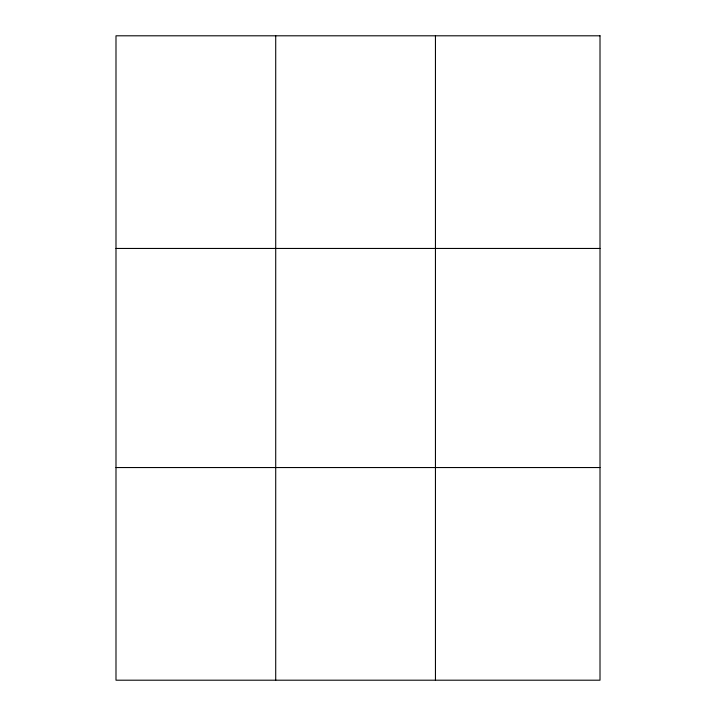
<?xml version="1.0" encoding="UTF-8"?>
<svg xmlns="http://www.w3.org/2000/svg" width="716" height="716" viewBox="0 0 716 716"><rect width="100%" height="100%" fill="white"/><g stroke="black" fill="none" stroke-linecap="round" stroke-linejoin="round"><path stroke-width="1.07" d="M275.714 35.8L275.714 680.2M435.444 35.8L435.444 680.2M115.992 248.452L600.008 248.452M115.992 467.548L600.008 467.548M600.008 35.8L600.008 680.2L115.992 680.2L115.992 35.8L600.008 35.8"/></g></svg>
